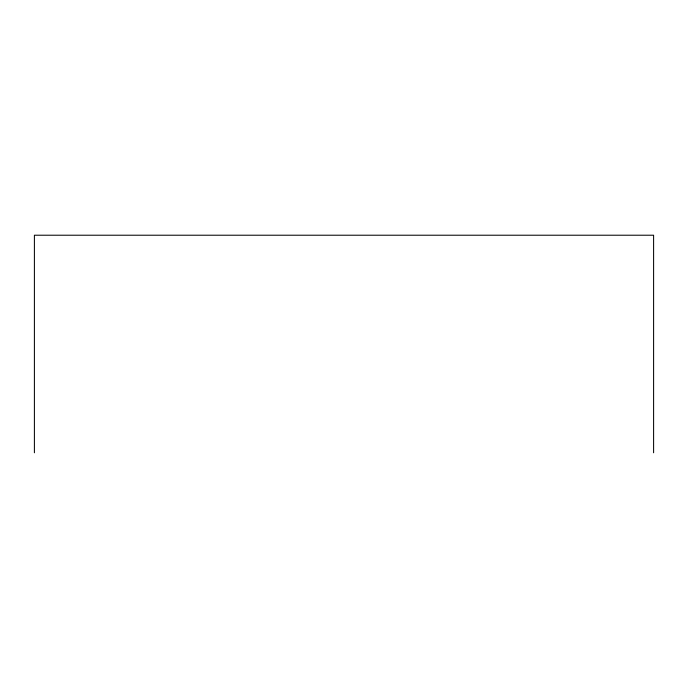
<?xml version="1.0" encoding="UTF-8"?>
<svg xmlns="http://www.w3.org/2000/svg" width="688" height="688" viewBox="0 0 688 688"><rect width="100%" height="100%" fill="white"/><g stroke="black" fill="none" stroke-linecap="round" stroke-linejoin="round"><path stroke-width="1.03" d="M653.6 452.781L653.6 235.219L34.4 235.219L34.4 452.781"/></g></svg>
